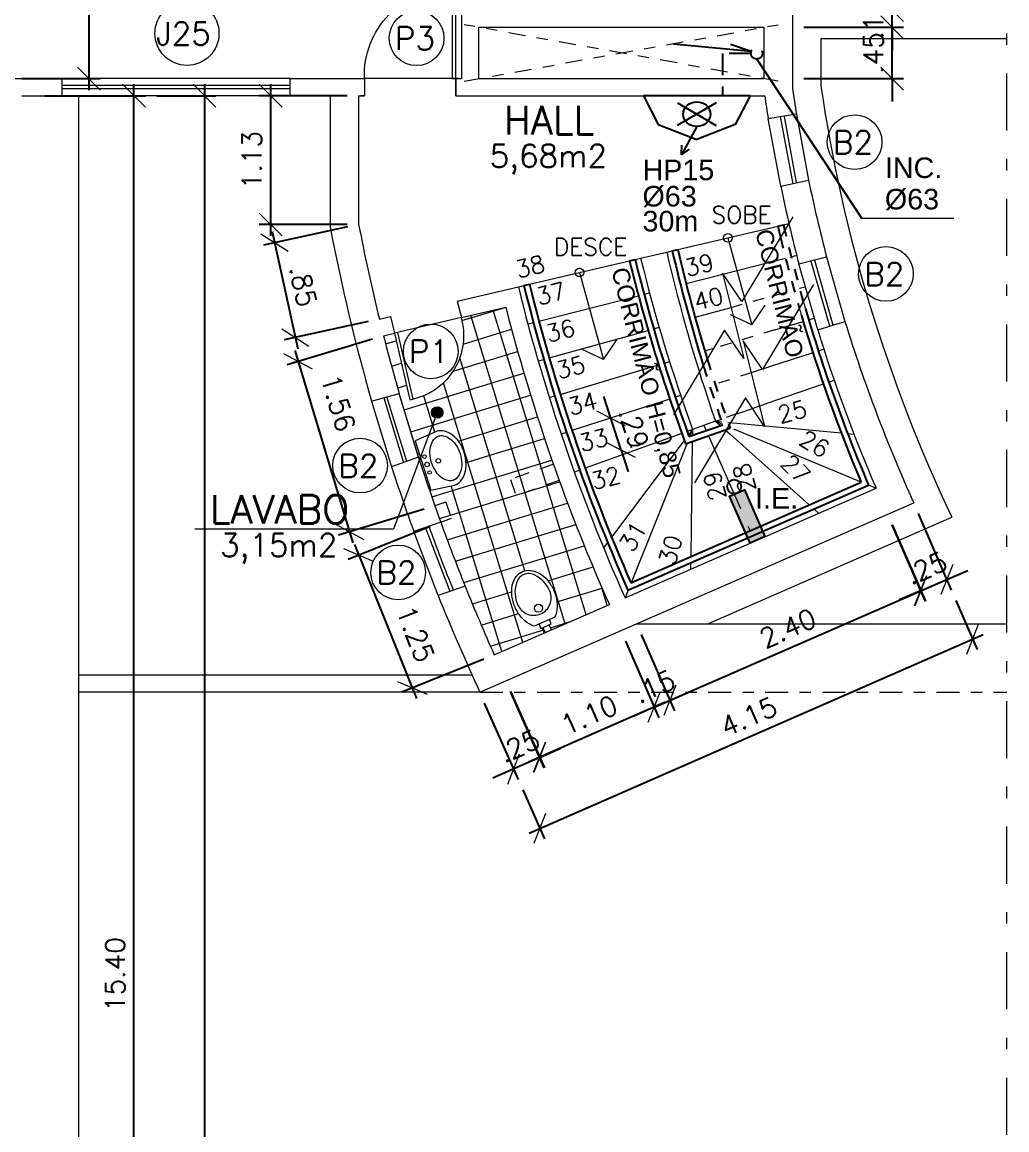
# Model space of a CAD drawing. Header units: millimetres. Extents: x 521 to 1055, y 261 to 520.
# Drawn here: x 547.07 to 555.69, y 387.24 to 396.94 of the extents above; entities that cross this region are included whole.
import ezdxf
from ezdxf.enums import TextEntityAlignment as Align

# ---------------------------------------------------------------- set-up
doc = ezdxf.new("R2010")
doc.units = ezdxf.units.MM
for name, pattern in [('CONTINU', [0]), ('DASHDOT', [1, 0.5, -0.25, 0, -0.25]), ('DASHDOTX2', [2, 1, -0.5, 0, -0.5]), ('DIVIDE2', [15.875, 6.35, -3.175, 0, -3.175, 0, -3.175]), ('HIDDEN', [9.525, 6.35, -3.175])]:
    doc.linetypes.add(name, pattern=pattern)
doc.layers.add('0.1', color=8, linetype='Continuous', lineweight=13)
doc.layers.add('ppci', color=8, linetype='Continuous')
doc.styles.add('80X50', font='romans.shx')
doc.styles.add('ROMANS', font='romans')
doc.styles.get("Standard").update_dxf_attribs({"font": 'romans.shx'})
doc.styles.add('STYLE1', font='sanss___.ttf')
doc.dimstyles.new('Fares Eng - 50', dxfattribs={"dimscale": 2, "dimtxt": 0.085, "dimasz": 0.1, "dimexe": 0.05, "dimexo": 0.05, "dimgap": 0.04, "dimtad": 1, "dimzin": 4, "dimdsep": 46, "dimtxsty": 'ROMANS', "dimblk1": 'OBLIQUE', "dimblk2": 'OBLIQUE', "dimsah": 1, "dimcen": 0.05, "dimdle": 0.05, "dimclrd": 8, "dimclre": 8, "dimclrt": 8, "dimaunit": 1, "dimadec": 0, "dimazin": 0, "dimtfac": 1, "dimtix": 1, "dimtmove": 2, "dimatfit": 0, "dimldrblk": 'OPEN90', "dimfxl": 1, "dimtolj": 1, "dimtzin": 0, "dimarcsym": 0})

# ---------------------------------------------------------------- blocks, each defined once
blk = doc.blocks.new('_OBLIQUE')
at = {"color": 0, "linetype": 'ByBlock'}
blk.add_line((-0.5, -0.5), (0.5, 0.5), dxfattribs=at)
blk = doc.blocks.new('*D1076')
at = {"layer": '0.1', "color": 8, "linetype": 'CONTINU', "lineweight": -2, "transparency": 16777216}
for p, q in [((552.2227, 393.4723), (552.1612, 393.6626)), ((552.3133, 393.1918), (552.2227, 393.4723)), ((552.3039, 393.4985), (552.3179, 393.503)), ((552.3133, 393.1918), (552.3747, 393.0015)), ((552.3944, 393.218), (552.4084, 393.2225))]:
    blk.add_line(p, q, dxfattribs=at)
at = {"layer": 'DEFPOINTS', "color": 0, "linetype": 'CONTINU', "lineweight": -2, "transparency": 16777216}
for p in [(552.2087, 393.4677), (552.2227, 393.4723), (552.2993, 393.1873)]:
    blk.add_point(p, dxfattribs=at)
at = {"layer": '0.1', "color": 8, "linetype": 'CONTINU', "lineweight": -2, "transparency": 16777216, "xscale": 0.2, "yscale": 0.2, "zscale": 0.2}
for p, rotation in [((552.2227, 393.4723), 287.8981106747853), ((552.3133, 393.1918), 107.8981106747853)]:
    blk.add_blockref('_OBLIQUE', p, dxfattribs=dict(at, rotation=rotation))
at = {"layer": '0.1', "color": 8, "linetype": 'CONTINU', "transparency": 16777216, "insert": (552.425, 393.3827), "char_height": 0.17, "attachment_point": 5, "rotation": 287.89811, "style": 'ROMANS'}
blk.add_mtext('\\A1;.29', dxfattribs=at)
blk = doc.blocks.new('_Open90')
at = {"color": 0, "linetype": 'ByBlock', "lineweight": -2}
for p, q in [((-0.5, 0.5), (0, 0)), ((0, 0), (-1, 0)), ((0, 0), (-0.5, -0.5))]:
    blk.add_line(p, q, dxfattribs=at)
blk = doc.blocks.new('P60')
at = {"color": 252}
blk.add_lwpolyline([(-0.6, 0.0596), (0, 0.0596), (0, 0.03), (-0.6, 0.03)], close=True, dxfattribs=at)
at = {"color": 8}
blk.add_arc((-0.0289, 0.0596), 0.5711, 87.10254, 180, dxfattribs=at)
blk = doc.blocks.new('ÁREA')
for p in [(0.00005, 0.003762), (0, 0)]:
    blk.add_attdef('COMPARTIMENTO', text='', height=0.0025).set_placement(p, align=Align.CENTER)
at = {"color": 1}
for p in [(-0.00005, -0.003762), (-0.000099, -0.007523)]:
    blk.add_attdef('ÁREA', text='', height=0.002, dxfattribs=at).set_placement(p, align=Align.CENTER)
blk = doc.blocks.new('*D1151')
at = {"layer": '0.1', "color": 8, "linetype": 'CONTINU', "lineweight": -2, "transparency": 16777216}
for p, q in [((548.6642, 396.3965), (548.6642, 374.1465)), ((548.2455, 396.2965), (548.7642, 396.2965)), ((548.2455, 374.2465), (548.7642, 374.2465))]:
    blk.add_line(p, q, dxfattribs=at)
at = {"layer": 'DEFPOINTS', "color": 0, "linetype": 'CONTINU', "lineweight": -2, "transparency": 16777216}
for p in [(548.1455, 396.2965), (548.1455, 374.2465), (548.6642, 374.2465)]:
    blk.add_point(p, dxfattribs=at)
at = {"layer": '0.1', "color": 8, "linetype": 'CONTINU', "lineweight": -2, "transparency": 16777216, "xscale": 0.2, "yscale": 0.2, "zscale": 0.2}
for p, rotation in [((548.6642, 396.2965), 90), ((548.6642, 374.2465), 270)]:
    blk.add_blockref('_OBLIQUE', p, dxfattribs=dict(at, rotation=rotation))
at = {"layer": '0.1', "color": 8, "linetype": 'CONTINU', "transparency": 16777216, "insert": (548.4992, 385.2715), "char_height": 0.17, "attachment_point": 5, "rotation": 90, "style": 'ROMANS'}
blk.add_mtext('\\A1;22.05', dxfattribs=at)
blk = doc.blocks.new('*D1152')
at = {"layer": '0.1', "color": 8, "linetype": 'CONTINU', "lineweight": -2, "transparency": 16777216}
for p, q in [((552.3502, 391.517), (552.6429, 390.8472)), ((551.3422, 391.0765), (551.635, 390.4066)), ((552.6945, 390.9788), (551.5033, 390.4582))]:
    blk.add_line(p, q, dxfattribs=at)
at = {"layer": 'DEFPOINTS', "color": 0, "linetype": 'CONTINU', "lineweight": -2, "transparency": 16777216}
for p in [(552.3101, 391.6086), (551.3022, 391.1681), (551.5949, 390.4983)]:
    blk.add_point(p, dxfattribs=at)
at = {"layer": '0.1', "color": 8, "linetype": 'CONTINU', "lineweight": -2, "transparency": 16777216, "xscale": 0.2, "yscale": 0.2, "zscale": 0.2}
for p, rotation in [((552.6029, 390.9388), 23.6073275904079), ((551.5949, 390.4983), 203.6073275904079)]:
    blk.add_blockref('_OBLIQUE', p, dxfattribs=dict(at, rotation=rotation))
at = {"layer": '0.1', "color": 8, "linetype": 'CONTINU', "transparency": 16777216, "insert": (552.0328, 390.8697), "char_height": 0.17, "attachment_point": 5, "rotation": 23.60733, "style": 'ROMANS'}
blk.add_mtext('\\A1;1.10', dxfattribs=at)
blk = doc.blocks.new('*D1153')
at = {"layer": '0.1', "color": 8, "linetype": 'CONTINU', "lineweight": -2, "transparency": 16777216}
for p, q in [((552.4876, 391.5771), (552.7804, 390.9072)), ((552.3502, 391.517), (552.6429, 390.8472)), ((552.7403, 390.9989), (552.9236, 391.079)), ((552.6029, 390.9388), (552.7403, 390.9989)), ((552.6029, 390.9388), (552.4196, 390.8587))]:
    blk.add_line(p, q, dxfattribs=at)
at = {"layer": 'DEFPOINTS', "color": 0, "linetype": 'CONTINU', "lineweight": -2, "transparency": 16777216}
for p in [(552.4476, 391.6687), (552.3101, 391.6086), (552.7403, 390.9989)]:
    blk.add_point(p, dxfattribs=at)
at = {"layer": '0.1', "color": 8, "linetype": 'CONTINU', "lineweight": -2, "transparency": 16777216, "xscale": 0.2, "yscale": 0.2, "zscale": 0.2}
for p, rotation in [((552.6029, 390.9388), 23.60732759035138), ((552.7403, 390.9989), 203.6073275903514)]:
    blk.add_blockref('_OBLIQUE', p, dxfattribs=dict(at, rotation=rotation))
at = {"layer": '0.1', "color": 8, "linetype": 'CONTINU', "transparency": 16777216, "insert": (552.6055, 391.12), "char_height": 0.17, "attachment_point": 5, "rotation": 23.60733, "style": 'ROMANS'}
blk.add_mtext('\\A1;.15', dxfattribs=at)
blk = doc.blocks.new('*D1154')
at = {"layer": '0.1', "color": 8, "linetype": 'CONTINU', "lineweight": -2, "transparency": 16777216}
for p, q in [((551.3429, 391.0768), (551.6412, 390.408)), ((551.1146, 390.9749), (551.4128, 390.3062)), ((551.6004, 390.4993), (551.7831, 390.5808)), ((551.6004, 390.4993), (551.3721, 390.3975)), ((551.3721, 390.3975), (551.1894, 390.316))]:
    blk.add_line(p, q, dxfattribs=at)
at = {"layer": 'DEFPOINTS', "color": 0, "linetype": 'CONTINU', "lineweight": -2, "transparency": 16777216}
for p in [(551.3022, 391.1681), (551.0738, 391.0663), (551.3721, 390.3975)]:
    blk.add_point(p, dxfattribs=at)
at = {"layer": '0.1', "color": 8, "linetype": 'CONTINU', "lineweight": -2, "transparency": 16777216, "xscale": 0.2, "yscale": 0.2, "zscale": 0.2}
for p, rotation in [((551.6004, 390.4993), 204.0350985561813), ((551.3721, 390.3975), 24.03509855618129)]:
    blk.add_blockref('_OBLIQUE', p, dxfattribs=dict(at, rotation=rotation))
at = {"layer": '0.1', "color": 8, "linetype": 'CONTINU', "transparency": 16777216, "insert": (551.4191, 390.5991), "char_height": 0.17, "attachment_point": 5, "rotation": 24.0351, "style": 'ROMANS'}
blk.add_mtext('\\A1;.25', dxfattribs=at)
blk = doc.blocks.new('*D1155')
at = {"layer": '0.1', "color": 8, "linetype": 'CONTINU', "lineweight": -2, "transparency": 16777216}
for p, q in [((554.6868, 392.5382), (554.9795, 391.8683)), ((552.6487, 390.9588), (555.0311, 392)), ((552.4876, 391.5771), (552.7804, 390.9072))]:
    blk.add_line(p, q, dxfattribs=at)
at = {"layer": 'DEFPOINTS', "color": 0, "linetype": 'CONTINU', "lineweight": -2, "transparency": 16777216}
for p in [(554.6467, 392.6298), (554.9395, 391.96), (552.4476, 391.6687)]:
    blk.add_point(p, dxfattribs=at)
at = {"layer": '0.1', "color": 8, "linetype": 'CONTINU', "lineweight": -2, "transparency": 16777216, "xscale": 0.2, "yscale": 0.2, "zscale": 0.2}
for p, rotation in [((554.9395, 391.96), 23.60732759040609), ((552.7403, 390.9989), 203.6073275904061)]:
    blk.add_blockref('_OBLIQUE', p, dxfattribs=dict(at, rotation=rotation))
at = {"layer": '0.1', "color": 8, "linetype": 'CONTINU', "transparency": 16777216, "insert": (553.7738, 391.6306), "char_height": 0.17, "attachment_point": 5, "rotation": 23.60733, "style": 'ROMANS'}
blk.add_mtext('\\A1;2.40', dxfattribs=at)
blk = doc.blocks.new('*D1156')
at = {"layer": '0.1', "color": 8, "linetype": 'CONTINU', "lineweight": -2, "transparency": 16777216}
for p, q in [((554.9159, 392.637), (555.2058, 391.9646)), ((554.6863, 392.538), (554.9762, 391.8656)), ((555.1662, 392.0565), (555.3498, 392.1356)), ((554.9366, 391.9575), (555.1662, 392.0565)), ((554.9366, 391.9575), (554.753, 391.8783))]:
    blk.add_line(p, q, dxfattribs=at)
at = {"layer": 'DEFPOINTS', "color": 0, "linetype": 'CONTINU', "lineweight": -2, "transparency": 16777216}
for p in [(554.8763, 392.7288), (554.6467, 392.6298), (555.1662, 392.0565)]:
    blk.add_point(p, dxfattribs=at)
at = {"layer": '0.1', "color": 8, "linetype": 'CONTINU', "lineweight": -2, "transparency": 16777216, "xscale": 0.2, "yscale": 0.2, "zscale": 0.2}
for p, rotation in [((555.1662, 392.0565), 203.3250614767687), ((554.9366, 391.9575), 23.32506147676869)]:
    blk.add_blockref('_OBLIQUE', p, dxfattribs=dict(at, rotation=rotation))
at = {"layer": '0.1', "color": 8, "linetype": 'CONTINU', "transparency": 16777216, "insert": (554.9861, 392.1585), "char_height": 0.17, "attachment_point": 5, "rotation": 23.32506, "style": 'ROMANS'}
blk.add_mtext('\\A1;.25', dxfattribs=at)
blk = doc.blocks.new('*D1157')
at = {"layer": '0.1', "color": 8, "linetype": 'CONTINU', "lineweight": -2, "transparency": 16777216}
for p, q in [((555.2458, 391.873), (555.4337, 391.4434)), ((551.5091, 389.8365), (555.4852, 391.5751)), ((551.4529, 390.2145), (551.6407, 389.7849))]:
    blk.add_line(p, q, dxfattribs=at)
at = {"layer": 'DEFPOINTS', "color": 0, "linetype": 'CONTINU', "lineweight": -2, "transparency": 16777216}
for p in [(555.2058, 391.9646), (555.3936, 391.535), (551.4128, 390.3062)]:
    blk.add_point(p, dxfattribs=at)
at = {"layer": '0.1', "color": 8, "linetype": 'CONTINU', "lineweight": -2, "transparency": 16777216, "xscale": 0.2, "yscale": 0.2, "zscale": 0.2}
for p, rotation in [((555.3936, 391.535), 23.61734848958396), ((551.6007, 389.8766), 203.617348489584)]:
    blk.add_blockref('_OBLIQUE', p, dxfattribs=dict(at, rotation=rotation))
at = {"layer": '0.1', "color": 8, "linetype": 'CONTINU', "transparency": 16777216, "insert": (553.431, 390.857), "char_height": 0.17, "attachment_point": 5, "rotation": 23.61735, "style": 'ROMANS'}
blk.add_mtext('\\A1;4.15', dxfattribs=at)
blk = doc.blocks.new('*D1222')
at = {"layer": '0.1', "color": 8, "linetype": 'CONTINU', "lineweight": -2, "transparency": 16777216}
for p, q in [((549.2431, 396.3965), (549.2431, 395.0691)), ((549.914, 396.2965), (549.1431, 396.2965)), ((549.914, 395.1691), (549.1431, 395.1691))]:
    blk.add_line(p, q, dxfattribs=at)
at = {"layer": 'DEFPOINTS', "color": 0, "linetype": 'CONTINU', "lineweight": -2, "transparency": 16777216}
for p in [(550.014, 396.2965), (549.2431, 395.1691), (550.014, 395.1691)]:
    blk.add_point(p, dxfattribs=at)
at = {"layer": '0.1', "color": 8, "linetype": 'CONTINU', "lineweight": -2, "transparency": 16777216, "xscale": 0.2, "yscale": 0.2, "zscale": 0.2}
for p, rotation in [((549.2431, 396.2965), 90), ((549.2431, 395.1691), 270)]:
    blk.add_blockref('_OBLIQUE', p, dxfattribs=dict(at, rotation=rotation))
at = {"layer": '0.1', "color": 8, "linetype": 'CONTINU', "transparency": 16777216, "insert": (549.0781, 395.7328), "char_height": 0.17, "attachment_point": 5, "rotation": 90, "style": 'ROMANS'}
blk.add_mtext('\\A1;1.13', dxfattribs=at)
blk = doc.blocks.new('*D1223')
at = {"layer": '0.1', "color": 8, "linetype": 'CONTINU', "lineweight": -2, "transparency": 16777216}
for p, q in [((549.9163, 395.1478), (549.1796, 394.9866)), ((549.2559, 395.1057), (549.4802, 394.0802)), ((550.0979, 394.3177), (549.3611, 394.1565))]:
    blk.add_line(p, q, dxfattribs=at)
at = {"layer": 'DEFPOINTS', "color": 0, "linetype": 'CONTINU', "lineweight": -2, "transparency": 16777216}
for p in [(550.014, 395.1691), (550.1956, 394.339), (549.4588, 394.1779)]:
    blk.add_point(p, dxfattribs=at)
at = {"layer": '0.1', "color": 8, "linetype": 'CONTINU', "lineweight": -2, "transparency": 16777216, "xscale": 0.2, "yscale": 0.2, "zscale": 0.2}
for p, rotation in [((549.2773, 395.008), 102.3347759635449), ((549.4588, 394.1779), 282.3347759635448)]:
    blk.add_blockref('_OBLIQUE', p, dxfattribs=dict(at, rotation=rotation))
at = {"layer": '0.1', "color": 8, "linetype": 'CONTINU', "transparency": 16777216, "insert": (549.5292, 394.6282), "char_height": 0.17, "attachment_point": 5, "rotation": 282.33478, "style": 'ROMANS'}
blk.add_mtext('\\A1;.85', dxfattribs=at)
blk = doc.blocks.new('*D1224')
at = {"layer": '0.1', "color": 8, "linetype": 'CONTINU', "lineweight": -2, "transparency": 16777216}
for p, q in [((550.1361, 394.1645), (549.388, 393.9385)), ((549.4548, 394.0631), (549.9632, 392.3804)), ((550.5867, 392.6732), (549.8386, 392.4472))]:
    blk.add_line(p, q, dxfattribs=at)
at = {"layer": 'DEFPOINTS', "color": 0, "linetype": 'CONTINU', "lineweight": -2, "transparency": 16777216}
for p in [(550.2318, 394.1935), (550.6824, 392.7021), (549.9343, 392.4761)]:
    blk.add_point(p, dxfattribs=at)
at = {"layer": '0.1', "color": 8, "linetype": 'CONTINU', "lineweight": -2, "transparency": 16777216, "xscale": 0.2, "yscale": 0.2, "zscale": 0.2}
for p, rotation in [((549.4837, 393.9674), 106.8125133954057), ((549.9343, 392.4761), 286.8125133954057)]:
    blk.add_blockref('_OBLIQUE', p, dxfattribs=dict(at, rotation=rotation))
at = {"layer": '0.1', "color": 8, "linetype": 'CONTINU', "transparency": 16777216, "insert": (549.8358, 393.6065), "char_height": 0.17, "attachment_point": 5, "rotation": 286.81251, "style": 'ROMANS'}
blk.add_mtext('\\A1;1.56', dxfattribs=at)
blk = doc.blocks.new('*D1225')
at = {"layer": '0.1', "color": 8, "linetype": 'CONTINU', "lineweight": -2, "transparency": 16777216}
for p, q in [((550.6401, 392.5235), (549.9218, 392.2338)), ((549.9771, 392.364), (550.5211, 391.0148)), ((551.1093, 391.3598), (550.391, 391.0701))]:
    blk.add_line(p, q, dxfattribs=at)
at = {"layer": 'DEFPOINTS', "color": 0, "linetype": 'CONTINU', "lineweight": -2, "transparency": 16777216}
for p in [(550.7328, 392.5609), (551.2021, 391.3972), (550.4837, 391.1075)]:
    blk.add_point(p, dxfattribs=at)
at = {"layer": '0.1', "color": 8, "linetype": 'CONTINU', "lineweight": -2, "transparency": 16777216, "xscale": 0.2, "yscale": 0.2, "zscale": 0.2}
for p, rotation in [((550.0145, 392.2712), 111.9601388163917), ((550.4837, 391.1075), 291.9601388163917)]:
    blk.add_blockref('_OBLIQUE', p, dxfattribs=dict(at, rotation=rotation))
at = {"layer": '0.1', "color": 8, "linetype": 'CONTINU', "transparency": 16777216, "insert": (550.5121, 391.5816), "char_height": 0.17, "attachment_point": 5, "rotation": 291.96014, "style": 'ROMANS'}
blk.add_mtext('\\A1;1.25', dxfattribs=at)
blk = doc.blocks.new('*D1226')
at = {"layer": '0.1', "color": 8, "linetype": 'CONTINU', "lineweight": -2, "transparency": 16777216}
for p, q in [((554.6876, 396.8965), (554.6876, 397.0965)), ((553.914, 396.8965), (554.7876, 396.8965)), ((554.6876, 396.4465), (554.6876, 396.8965)), ((553.914, 396.4465), (554.7876, 396.4465)), ((554.6876, 396.4465), (554.6876, 396.2465))]:
    blk.add_line(p, q, dxfattribs=at)
at = {"layer": 'DEFPOINTS', "color": 0, "linetype": 'CONTINU', "lineweight": -2, "transparency": 16777216}
for p in [(553.814, 396.8965), (554.6876, 396.8965), (553.814, 396.4465)]:
    blk.add_point(p, dxfattribs=at)
at = {"layer": '0.1', "color": 8, "linetype": 'CONTINU', "lineweight": -2, "transparency": 16777216, "xscale": 0.2, "yscale": 0.2, "zscale": 0.2}
for p, rotation in [((554.6876, 396.8965), 270), ((554.6876, 396.4465), 90)]:
    blk.add_blockref('_OBLIQUE', p, dxfattribs=dict(at, rotation=rotation))
at = {"layer": '0.1', "color": 8, "linetype": 'CONTINU', "transparency": 16777216, "insert": (554.5226, 396.6715), "char_height": 0.17, "attachment_point": 5, "rotation": 90, "style": 'ROMANS'}
blk.add_mtext('\\A1;.45', dxfattribs=at)
blk = doc.blocks.new('*D1158')
at = {"layer": '0.1', "color": 8, "linetype": 'CONTINU', "lineweight": -2, "transparency": 16777216}
for p, q in [((554.6876, 397.0465), (554.6876, 397.2465)), ((553.914, 397.0465), (554.7876, 397.0465)), ((554.6876, 396.8965), (554.6876, 397.0465)), ((553.914, 396.8965), (554.7876, 396.8965)), ((554.6876, 396.8965), (554.6876, 396.6965))]:
    blk.add_line(p, q, dxfattribs=at)
at = {"layer": 'DEFPOINTS', "color": 0, "linetype": 'CONTINU', "lineweight": -2, "transparency": 16777216}
for p in [(553.814, 397.0465), (554.6876, 397.0465), (553.814, 396.8965)]:
    blk.add_point(p, dxfattribs=at)
at = {"layer": '0.1', "color": 8, "linetype": 'CONTINU', "lineweight": -2, "transparency": 16777216, "xscale": 0.2, "yscale": 0.2, "zscale": 0.2}
for p, rotation in [((554.6876, 397.0465), 270), ((554.6876, 396.8965), 90)]:
    blk.add_blockref('_OBLIQUE', p, dxfattribs=dict(at, rotation=rotation))
at = {"layer": '0.1', "color": 8, "linetype": 'CONTINU', "transparency": 16777216, "insert": (554.5226, 396.9715), "char_height": 0.17, "attachment_point": 5, "rotation": 90, "style": 'ROMANS'}
blk.add_mtext('\\A1;.15', dxfattribs=at)
blk = doc.blocks.new('*D1227')
at = {"layer": '0.1', "color": 8, "linetype": 'CONTINU', "lineweight": -2, "transparency": 16777216}
for p, q in [((547.6507, 399.8965), (547.6507, 396.3465)), ((547.064, 399.7965), (547.7507, 399.7965)), ((547.064, 396.4465), (547.7507, 396.4465))]:
    blk.add_line(p, q, dxfattribs=at)
at = {"layer": 'DEFPOINTS', "color": 0, "linetype": 'CONTINU', "lineweight": -2, "transparency": 16777216}
for p in [(546.964, 399.7965), (546.964, 396.4465), (547.6507, 396.4465)]:
    blk.add_point(p, dxfattribs=at)
at = {"layer": '0.1', "color": 8, "linetype": 'CONTINU', "lineweight": -2, "transparency": 16777216, "xscale": 0.2, "yscale": 0.2, "zscale": 0.2}
for p, rotation in [((547.6507, 399.7965), 90), ((547.6507, 396.4465), 270)]:
    blk.add_blockref('_OBLIQUE', p, dxfattribs=dict(at, rotation=rotation))
at = {"layer": '0.1', "color": 8, "linetype": 'CONTINU', "transparency": 16777216, "insert": (547.4857, 398.1215), "char_height": 0.17, "attachment_point": 5, "rotation": 90, "style": 'ROMANS'}
blk.add_mtext('\\A1;3.35', dxfattribs=at)
blk = doc.blocks.new('*D1249')
at = {"layer": '0.1', "color": 8, "linetype": 'CONTINU', "lineweight": -2, "transparency": 16777216}
for p, q in [((548.0455, 380.7965), (548.0455, 396.3965)), ((547.264, 396.2965), (548.1455, 396.2965)), ((547.264, 380.8965), (548.1455, 380.8965))]:
    blk.add_line(p, q, dxfattribs=at)
at = {"layer": 'DEFPOINTS', "color": 0, "linetype": 'CONTINU', "lineweight": -2, "transparency": 16777216}
for p in [(547.164, 396.2965), (548.0455, 396.2965), (547.164, 380.8965)]:
    blk.add_point(p, dxfattribs=at)
at = {"layer": '0.1', "color": 8, "linetype": 'CONTINU', "lineweight": -2, "transparency": 16777216, "xscale": 0.2, "yscale": 0.2, "zscale": 0.2}
for p, rotation in [((548.0455, 396.2965), 90), ((548.0455, 380.8965), 270)]:
    blk.add_blockref('_OBLIQUE', p, dxfattribs=dict(at, rotation=rotation))
at = {"layer": '0.1', "color": 8, "linetype": 'CONTINU', "transparency": 16777216, "insert": (547.8805, 388.5965), "char_height": 0.17, "attachment_point": 5, "rotation": 90, "style": 'ROMANS'}
blk.add_mtext('\\A1;15.40', dxfattribs=at)
blk = doc.blocks.new('Vaso')
for points in [[(0.03, -0.05), (0.03, 0), (-0.03, 0), (-0.03, -0.05)], [(0.05, -0.09), (0.05, -0.05), (-0.05, -0.05), (-0.05, -0.09)]]:
    blk.add_lwpolyline(points)
for points in [[(0.1829, -0.31, -0.071776), (0.168, -0.4129, -0.083144), (0.1287, -0.4938, -0.106699), (0.0652, -0.5518, -0.132564), (-0.0021, -0.57, -0.132564), (-0.0694, -0.5518, -0.106699), (-0.1329, -0.4938, -0.083144), (-0.1722, -0.4129, -0.071776), (-0.1871, -0.31, -0.071776), (-0.1722, -0.2071, -0.083144), (-0.1329, -0.1262, -0.060171), (-0.1, -0.09), (0.0958, -0.09, -0.060171), (0.1287, -0.1262, -0.083144), (0.168, -0.2071, -0.071776)], [(-0.0876, -0.4972, 0.2474), (0, -0.5413, 0.2474), (0.0876, -0.4972, 0.197858), (0.1521, -0.3175, 0.418329), (0, -0.1675, 0.418329), (-0.1521, -0.3175, 0.197858)]]:
    blk.add_lwpolyline(points, format="xyb", close=True)
blk.add_circle((-0.0021, -0.22), 0.0352)
blk = doc.blocks.new('Cuba-emp')
blk.add_lwpolyline([(0.21, 0.2482), (0, 0.2274), (0, -0.2274), (0.21, -0.2482, 0.137816), (0.2706, -0.2312, 0.107041), (0.3288, -0.1757, 0.080751), (0.3645, -0.099, 0.068643), (0.378, -0.0007, 0.068643), (0.3645, 0.0976, 0.080751), (0.3288, 0.1743, 0.107041), (0.2706, 0.2298, 0.115752), (0.21, 0.2482)], format="xyb")
blk.add_lwpolyline([(0.21, 0.2045, -0.131827), (0.2501, 0.1937, -0.106633), (0.2967, 0.1515, -0.083482), (0.3283, 0.0871, -0.072232), (0.3409, 0, -0.072232), (0.3283, -0.0871, -0.083482), (0.2967, -0.1515, -0.106633), (0.2501, -0.1937, -0.131827), (0.21, -0.2045, -0.131827), (0.1699, -0.1937, -0.106633), (0.1233, -0.1515, -0.083482), (0.0918, -0.0871, -0.072232), (0.0791, 0, -0.072232), (0.0918, 0.0871, -0.083482), (0.1233, 0.1515, -0.106633), (0.1699, 0.1937, -0.131827)], format="xyb", close=True)
for centre, radius in [((0.0365, -0.0023), 0.0193), ((0.0365, -0.0023), 0.0193), ((0.0358, 0.0711), 0.0155), ((0.1403, -0.0014), 0.0198), ((0.0358, -0.0757), 0.0155)]:
    blk.add_circle(centre, radius)
blk = doc.blocks.new('P80')
for points in [[(0, 0.86), (0, 0.83), (0.15, 0.83), (0.15, 0.86)], [(0, 0), (0, 0.03), (0.15, 0.03), (0.15, 0)]]:
    blk.add_lwpolyline(points)
blk.add_lwpolyline([(-0.8, 0.06), (0, 0.06), (0, 0.03), (-0.8, 0.03)], close=True)
at = {"color": 8}
blk.add_arc((-0.0251, 0.0555), 0.7749, 88.14082, 179.6698, dxfattribs=at)

msp = doc.modelspace()

# ---------------------------------------------------------------- hatches: boundary and pattern name
at = {"layer": '0.1', "linetype": 'CONTINU'}
h = msp.add_hatch(dxfattribs=at)
h.set_pattern_fill('_USER', color=8, scale=0.2, angle=17, style=0, double=1, pattern_type=0)
h.set_pattern_definition([(17, (550.23182, 391.39717), (-0.058474, 0.191261), []), (107, (550.23182, 391.39717), (-0.191261, -0.058474), [])])
h.paths.add_polyline_path([(551.30329, 394.44332), (550.91134, 394.35192, -0.429104), (550.49211, 393.63805), (550.46328, 393.63133), (550.32702, 394.21565), (550.2978, 394.20884), (550.23182, 394.19345, 0.0075426), (550.36799, 393.68877), (550.53855, 393.12855, 0.0003492), (550.54601, 393.10553), (550.55465, 393.12864), (550.50823, 393.27279), (550.62807, 393.32491), (550.68397, 393.47432, -0.3128508), (550.65159, 393.521, -1), (550.75127, 393.521, -0.5234024), (550.68397, 393.47432), (550.62807, 393.32491), (550.70176, 393.35695, -0.1157522), (550.76507, 393.35798, -0.1070412), (550.83751, 393.32303, -0.0807505), (550.89494, 393.26099, -0.0686428), (550.93799, 393.17153, -0.0686428), (550.95523, 393.07376, -0.0807505), (550.94479, 392.98986, -0.1070412), (550.90636, 392.91921, -0.1378156), (550.85391, 392.88444), (550.64764, 392.83987), (550.55465, 393.12864), (550.54601, 393.10553, 0.0061443), (550.68243, 392.70213), (550.77676, 392.73533), (550.82717, 392.59406), (550.73284, 392.56086, 0.0086605), (550.94674, 392.00006, 0.0094474), (551.20206, 391.39717), (551.64824, 391.59217), (551.62822, 391.63799), (551.60989, 391.62998), (551.59388, 391.66663), (551.55192, 391.6483, -0.060172), (551.50727, 391.66824, -0.0831447), (551.43884, 391.72662, -0.0717749), (551.384, 391.815, -0.0717749), (551.35638, 391.91528, -0.0831455), (551.36003, 392.00516, -0.1066992), (551.39503, 392.08376, -0.1325636), (551.4494, 392.12733, -0.1325636), (551.5183, 392.13763, -0.1066992), (551.59976, 392.10994, -0.0831455), (551.6682, 392.05156, -0.0717749), (551.72304, 391.96317, -0.0717749), (551.75065, 391.86289, -0.0831447), (551.74701, 391.77301, -0.060172), (551.73132, 391.7267), (551.68551, 391.70668), (551.70153, 391.67003), (551.6832, 391.66202), (551.70322, 391.6162), (552.21003, 391.8377, -0.0180892), (551.7705, 392.92605), (551.39315, 392.79325), (551.34274, 392.93452), (551.72004, 393.06732, -0.022161)])
h.paths.add_polyline_path([(551.7705, 392.92605, -0.002311), (551.72004, 393.06732), (551.34274, 392.93452), (551.39315, 392.79325)], flags=17)
h.paths.add_polyline_path([(550.77676, 392.73533), (550.68243, 392.70213, 0.0021643), (550.73284, 392.56086), (550.82717, 392.59406)], flags=17)
msp.add_hatch(color=8, dxfattribs=at).paths.add_polyline_path([(550.75127, 393.521, 1), (550.65159, 393.521, 1)])
at = {"layer": 'ppci'}
msp.add_hatch(color=10, dxfattribs=at).paths.add_polyline_path([(553.39343, 392.84439), (553.26285, 392.78732), (553.44247, 392.37633), (553.57305, 392.43339)])

# ---------------------------------------------------------------- linework, layer by layer
at = {"layer": '0.1', "color": 8, "linetype": 'DASHDOTX2', "ltscale": 0.5}
msp.add_line((555.6924, 365.19275), (555.6924, 428.20423), dxfattribs=at)
at = {"layer": '0.1', "color": 7}
for p, q in [((550.91404, 397.62149), (550.91404, 396.44649)), ((553.81404, 397.04649), (553.81404, 396.36249)), ((551.06404, 396.89649), (553.56404, 396.89649)), ((551.06404, 396.89649), (551.06404, 396.44649)), ((553.56404, 396.89649), (553.56404, 396.44649)), ((546.96404, 396.44649), (547.41404, 396.44649)), ((547.41404, 396.44649), (547.41404, 396.29649)), ((549.41404, 396.29649), (549.41404, 396.44649)), ((549.41404, 396.44649), (550.06404, 396.44649)), ((550.06404, 396.44649), (550.06404, 396.29649)), ((550.86404, 396.29649), (550.86404, 396.44649)), ((550.86404, 396.44649), (550.91404, 396.44649)), ((551.06404, 396.44649), (553.56404, 396.44649)), ((547.06404, 396.29649), (547.41404, 396.29649)), ((549.41404, 396.29649), (549.76404, 396.29649)), ((549.76404, 396.29649), (549.76404, 395.14529)), ((550.01404, 396.29649), (550.06404, 396.29649)), ((550.01404, 396.29649), (550.01404, 395.16912)), ((550.86404, 396.29649), (553.57102, 396.29649)), ((553.84891, 396.13521), (553.60214, 396.09518)), ((553.71115, 395.50503), (553.95594, 395.5558)), ((552.48431, 394.87275), (552.71243, 394.92595)), ((553.87082, 394.82324), (554.1127, 394.88644)), ((551.41297, 394.62292), (551.46167, 394.63427)), ((550.87734, 394.49801), (551.41297, 394.62292)), ((550.87734, 394.49801), (550.91361, 394.35244)), ((550.91361, 394.35244), (551.30329, 394.44332)), ((550.19556, 394.33902), (550.29296, 394.36173)), ((550.29296, 394.36173), (550.32922, 394.21617)), ((554.0352, 394.24605), (554.27408, 394.31976)), ((550.23182, 394.19345), (550.32922, 394.21617)), ((550.12764, 393.62001), (550.36799, 393.68877)), ((553.14019, 393.44468), (552.93848, 393.37191)), ((550.53855, 393.12855), (550.30265, 393.04553)), ((552.34748, 391.89777), (554.54659, 392.85887)), ((551.07641, 391.06942), (554.87677, 392.73034)), ((550.73284, 392.56086), (550.49701, 392.47786)), ((550.94674, 392.00006), (550.7107, 391.91699)), ((551.20206, 391.39717), (552.21003, 391.8377))]:
    msp.add_line(p, q, dxfattribs=at)
at = {"layer": '0.1', "color": 8, "linetype": 'DASHDOT', "ltscale": 0.3}
for p, q in [((550.93904, 396.42399), (553.68904, 396.91899)), ((553.68904, 396.42399), (550.93904, 396.91899))]:
    msp.add_line(p, q, dxfattribs=at)
at = {"layer": '0.1', "color": 8}
for p, q in [((555.6924, 396.79649), (554.06404, 396.79649)), ((554.06404, 396.79649), (554.06404, 396.38057)), ((553.24806, 395.05085), (553.45973, 394.28823)), ((551.94864, 394.74783), (552.16031, 393.98521)), ((553.45973, 394.28823), (553.57536, 394.46017)), ((553.45973, 394.28823), (553.27201, 394.37598)), ((552.16031, 393.98521), (552.27595, 394.15715)), ((552.16031, 393.98521), (551.97259, 394.07296)), ((550.43469, 393.092), (550.26222, 393.65851)), ((550.53855, 393.12855), (550.36799, 393.68877)), ((553.07354, 391.66942), (555.21131, 392.60372)), ((552.44927, 391.66942), (555.6924, 391.66942)), ((551.00781, 391.21942), (547.56404, 391.21942)), ((551.07641, 391.06942), (547.56404, 391.06942))]:
    msp.add_line(p, q, dxfattribs=at)
at = {"layer": '0.1', "color": 8, "linetype": 'CONTINU', "lineweight": -2}
msp.add_line((553.50089, 396.61767), (554.4233, 395.21947), dxfattribs=at)
at = {"layer": '0.1', "color": 8, "linetype": 'CONTINU'}
for p, q in [((549.41404, 396.44649), (547.41404, 396.44649)), ((549.41404, 396.38649), (547.41404, 396.38649)), ((550.86404, 396.44649), (550.06404, 396.44649)), ((549.41404, 396.35649), (547.41404, 396.35649)), ((549.41404, 396.29649), (547.41404, 396.29649)), ((547.56404, 375.39649), (547.56404, 396.29649)), ((553.71115, 395.50503), (553.60214, 396.09518)), ((553.81932, 395.52501), (553.71031, 396.11517)), ((553.74074, 396.11523), (553.84777, 395.53582)), ((553.84891, 396.13521), (553.95594, 395.5558)), ((555.22848, 395.21947), (554.4233, 395.21947)), ((552.80981, 394.94866), (553.6863, 395.15305)), ((553.73499, 395.1644), (553.78368, 395.17576)), ((552.71243, 394.92595), (552.76112, 394.9373)), ((551.51036, 394.64563), (552.38691, 394.85004)), ((552.43561, 394.86139), (552.48431, 394.87275)), ((552.88244, 394.65122), (553.75448, 394.87382)), ((553.80293, 394.88619), (553.85137, 394.89855)), ((554.0352, 394.24605), (553.87082, 394.82324)), ((554.14099, 394.27618), (553.97662, 394.85337)), ((554.00691, 394.85631), (554.16829, 394.28964)), ((554.1127, 394.88644), (554.27408, 394.31976)), ((551.59336, 394.32217), (552.46546, 394.54478)), ((552.51391, 394.55715), (552.56236, 394.56952)), ((553.87673, 394.60909), (553.92491, 394.62246)), ((552.96134, 394.35501), (553.27642, 394.44247)), ((550.91361, 394.35244), (550.32922, 394.21617)), ((553.95633, 394.33346), (554.00422, 394.34783)), ((551.49646, 394.29743), (551.54491, 394.3098)), ((551.68317, 394.00025), (552.55045, 394.24097)), ((552.59863, 394.25434), (552.64681, 394.26771)), ((553.65958, 394.2444), (553.90844, 394.31909)), ((553.04642, 394.06038), (553.12346, 394.0835)), ((554.08919, 394.07504), (554.04161, 394.05967)), ((551.58681, 393.9735), (551.63499, 393.98687)), ((552.68969, 393.95332), (552.73758, 393.96769)), ((553.99403, 394.04431), (553.6207, 393.92374)), ((551.77971, 393.68022), (552.64179, 393.93895)), ((553.6207, 393.92374), (553.45329, 393.86967)), ((553.66078, 393.62484), (554.0852, 393.77172)), ((554.13245, 393.78807), (554.1797, 393.80443)), ((551.68393, 393.65147), (551.73182, 393.66585)), ((552.83454, 393.66984), (552.78695, 393.65448)), ((550.12764, 393.62001), (550.30265, 393.04553)), ((550.23341, 393.65027), (550.40651, 393.08208)), ((552.73937, 393.63911), (551.88286, 393.3625)), ((553.38896, 393.53077), (553.66078, 393.62484)), ((550.70143, 393.521), (550.31958, 392.50026)), ((553.31585, 393.50547), (553.23469, 393.47739)), ((553.31585, 393.50547), (553.38896, 393.53077)), ((552.93848, 393.37191), (552.89145, 393.35495)), ((552.93848, 393.37191), (552.90258, 393.3242)), ((552.93848, 393.37191), (552.91523, 393.31392)), ((552.93848, 393.37191), (552.93779, 393.32173)), ((553.03934, 393.4083), (553.05886, 393.36363)), ((553.14019, 393.44468), (553.18744, 393.46103)), ((553.14019, 393.44468), (553.2021, 393.4189)), ((553.14019, 393.44468), (553.19487, 393.43963)), ((553.14019, 393.44468), (553.18294, 393.40657)), ((553.2257, 393.36845), (553.26852, 393.33027)), ((553.24958, 393.43457), (553.32688, 393.42743)), ((553.29781, 393.37903), (554.41436, 392.91395)), ((553.32688, 393.42743), (554.24159, 393.34289)), ((551.83528, 393.34713), (551.78769, 393.33176)), ((552.84442, 393.33798), (551.99782, 393.03256)), ((552.86673, 393.27655), (552.22931, 392.4294)), ((553.07895, 393.31767), (553.35806, 392.67902)), ((553.26852, 393.33027), (553.96163, 392.71235)), ((554.29713, 393.33775), (554.35272, 393.33261)), ((552.8906, 393.25249), (552.40053, 392.03009)), ((552.93706, 393.26856), (552.9231, 392.25847)), ((551.95079, 393.01559), (551.90376, 392.99863)), ((554.48035, 392.88647), (554.54659, 392.85887)), ((554.0027, 392.67574), (554.04377, 392.63912)), ((550.31958, 392.50026), (548.57846, 392.50026)), ((550.81449, 391.95352), (550.6008, 392.51439)), ((553.42474, 392.52646), (553.44263, 392.48553)), ((550.7107, 391.91699), (550.49701, 392.47786)), ((552.1943, 392.38287), (552.15933, 392.33639)), ((552.92234, 392.20357), (552.92158, 392.14867)), ((552.374, 391.96393), (552.34748, 391.89777))]:
    msp.add_line(p, q, dxfattribs=at)
at = {"layer": '0.1', "color": 8, "linetype": 'DASHDOT', "ltscale": 0.2}
for p, q in [((553.27642, 394.44247), (553.82856, 394.59571)), ((553.65958, 394.2444), (553.12346, 394.0835)), ((553.45329, 393.86967), (553.13759, 393.76772))]:
    msp.add_line(p, q, dxfattribs=at)
at = {"layer": '0.1', "color": 8, "linetype": 'HIDDEN', "ltscale": 0.02}
for p, q in [((551.72004, 393.06732), (551.34274, 392.93452)), ((551.34274, 392.93452), (551.39315, 392.79325)), ((551.7705, 392.92605), (551.39315, 392.79325)), ((550.77676, 392.73533), (550.68243, 392.70213)), ((550.77676, 392.73533), (550.82717, 392.59406)), ((550.73284, 392.56086), (550.82717, 392.59406))]:
    msp.add_line(p, q, dxfattribs=at)
at = {"layer": '0.1', "color": 8, "linetype": 'DASHDOT', "ltscale": 0.4}
msp.add_line((551.07641, 391.06942), (555.6924, 391.06942), dxfattribs=at)
at = {"layer": '0.1', "color": 8}
for points in [[(553.81616, 395.23672), (553.37005, 394.49404), (553.20136, 394.74333), (553.29481, 394.36877), (553.38825, 393.9942), (553.21956, 394.24349), (552.77346, 393.50081)], [(553.9985, 394.64197), (553.5524, 393.89928), (553.38371, 394.14857), (553.47715, 393.77401), (553.5706, 393.39944), (553.40191, 393.64874), (552.9558, 392.90605)]]:
    msp.add_lwpolyline(points, dxfattribs=at)
for centre, radius in [((548.51001, 396.84263), 0.28038), ((550.52151, 396.80058), 0.23964), ((554.35894, 395.88994), 0.23964), ((553.24806, 395.05085), 0.03865), ((554.63346, 394.73517), 0.23964), ((551.94864, 394.74783), 0.03865), ((550.64582, 394.05674), 0.23964), ((550.02661, 393.05552), 0.23964), ((550.36018, 392.12032), 0.23964)]:
    msp.add_circle(centre, radius, dxfattribs=at)
at = {"layer": '0.1', "color": 8, "linetype": 'CONTINU'}
msp.add_circle((550.70143, 393.521), 0.04984, dxfattribs=at)
at = {"layer": '0.1', "color": 8}
for centre, radius, start, end in [((567.14718, 398.29208), 13.22205, 188.312353, 205.481399), ((567.02682, 398.45443), 16.22708, 199.918804, 204.064097)]:
    msp.add_arc(centre, radius, start, end, dxfattribs=at)
at = {"layer": '0.1', "color": 7}
for centre, radius, start, end in [((567.14718, 398.29208), 13.72205, 188.362157, 189.212682), ((567.14718, 398.29208), 13.47205, 188.234731, 189.212682), ((567.14718, 398.29208), 13.72205, 191.718753, 194.642841), ((567.14718, 398.29208), 13.47205, 191.718753, 194.642841), ((567.02682, 398.45443), 17.57708, 190.851515, 195.964456), ((567.02682, 398.45443), 17.32708, 190.929756, 193.739796), ((567.14718, 398.29208), 14.82205, 193.126583, 199.089194), ((567.02682, 398.45443), 14.97708, 193.836018, 199.837439), ((567.02682, 398.45443), 16.07708, 193.787476, 204.068359), ((567.02682, 398.45443), 16.22708, 194.311068, 199.918804), ((567.14718, 398.29208), 13.72205, 197.148912, 203.325061), ((567.14718, 398.29208), 13.47205, 197.148912, 204.383083), ((567.02682, 398.45443), 17.32708, 194.235862, 195.964456), ((567.02682, 398.45443), 17.32708, 197.900975, 199.885179), ((567.02682, 398.45443), 17.57708, 197.922146, 199.878124), ((567.02682, 398.45443), 17.57708, 201.834672, 204.844028), ((567.02682, 398.45443), 17.32708, 201.869979, 204.035099)]:
    msp.add_arc(centre, radius, start, end, dxfattribs=at)
at = {"layer": '0.1', "color": 8, "linetype": 'CONTINU'}
for centre, radius, start, end in [((567.14718, 398.29208), 13.82205, 196.203573, 196.483408), ((567.14718, 398.29208), 13.77205, 196.010616, 196.292339), ((567.02682, 398.45443), 17.43708, 199.88205, 201.854319), ((567.02682, 398.45443), 17.32708, 199.885179, 201.869979)]:
    msp.add_arc(centre, radius, start, end, dxfattribs=at)
at = {"layer": 'ppci', "color": 10}
for q in [(552.77215, 396.74984), (553.27091, 396.74436)]:
    msp.add_line((553.45346, 396.68349), q, dxfattribs=at)
at = {"layer": 'ppci', "color": 12, "linetype": 'DIVIDE2', "ltscale": 0.03}
for p, q in [((553.45089, 396.66767), (553.20089, 396.66767)), ((553.20089, 396.66767), (553.20089, 396.29649))]:
    msp.add_line(p, q, dxfattribs=at)
at = {"layer": 'ppci', "color": 10, "linetype": 'Continuous'}
for p, q in [((553.4445, 396.29649), (552.50795, 396.29649)), ((552.50795, 396.29649), (552.63865, 396.04553)), ((553.4445, 396.29649), (553.3138, 396.04553)), ((553.14669, 396.23358), (552.80564, 396.03667)), ((552.80613, 396.23336), (553.1466, 396.0368)), ((552.63865, 396.04553), (552.97623, 395.91417)), ((552.97623, 396.02731), (552.84329, 395.77766)), ((553.3138, 396.04553), (552.97623, 395.91417)), ((552.84329, 395.77766), (552.84628, 395.86302)), ((552.84329, 395.77766), (552.91245, 395.82778))]:
    msp.add_line(p, q, dxfattribs=at)
at = {"layer": 'ppci', "color": 10, "linetype": 'CONTINU'}
for p, q in [((553.6863, 395.15305), (553.73499, 395.1644)), ((552.76112, 394.9373), (552.80981, 394.94866)), ((552.38691, 394.85004), (552.43561, 394.86139)), ((551.46167, 394.63427), (551.51009, 394.64675)), ((552.87725, 393.24787), (553.26772, 393.383)), ((552.90732, 393.31118), (553.20387, 393.41381)), ((552.37298, 391.96348), (554.48106, 392.8848)), ((552.39861, 392.02925), (554.4157, 392.9108))]:
    msp.add_line(p, q, dxfattribs=at)
at = {"layer": 'ppci', "color": 10}
msp.add_lwpolyline([(553.57305, 392.43339), (553.44247, 392.37633), (553.26285, 392.78732), (553.39343, 392.84439)], close=True, dxfattribs=at)
at = {"layer": 'ppci', "color": 12, "linetype": 'DIVIDE2', "ltscale": 0.03}
msp.add_circle((553.50089, 396.66767), 0.05, dxfattribs=at)
at = {"layer": 'ppci', "color": 10}
msp.add_circle((553.30364, 392.87191), 0.06117, dxfattribs=at)
at = {"layer": 'ppci', "color": 10, "linetype": 'CONTINU'}
for centre, radius, start, end in [((567.14718, 398.29208), 13.82205, 193.126583, 193.531436), ((567.14718, 398.29208), 14.77205, 193.126583, 197.163441), ((567.14718, 398.29208), 14.72205, 193.126583, 196.988943), ((567.02682, 398.45443), 15.07708, 193.831312, 200.201902), ((567.02682, 398.45443), 15.02708, 193.833657, 200.014933), ((567.02682, 398.45443), 16.02708, 193.787476, 203.891046), ((567.02682, 398.45443), 15.97708, 193.787476, 203.712627), ((567.14718, 398.29208), 13.82205, 196.483408, 202.912563), ((567.14718, 398.29208), 13.77205, 196.292339, 203.118067)]:
    msp.add_arc(centre, radius, start, end, dxfattribs=at)
at = {"layer": 'ppci', "color": 8, "linetype": 'DASHDOT', "ltscale": 0.2}
for radius, start, end in [(13.77205, 193.126583, 196.010616), (13.82205, 193.531436, 196.203573), (14.72205, 196.988943, 199.47838), (14.77205, 197.163441, 199.283127)]:
    msp.add_arc((567.14718, 398.29208), radius, start, end, dxfattribs=at)
at = {"layer": 'ppci', "color": 10, "linetype": 'Continuous'}
msp.add_ellipse((552.97623, 396.13516), major_axis=(0.1189, 0), ratio=0.9070953, dxfattribs=at)

# ---------------------------------------------------------------- block references
at = {"layer": '0.1', "color": 8, "xscale": -1}
for name, p, rotation in [('P80', (550.89404, 396.44649), 90), ('P60', (550.2978, 394.20884), 283.1265825310625)]:
    msp.add_blockref(name, p, dxfattribs=dict(at, rotation=rotation))
at = {"layer": '0.1', "color": 8}
ref = msp.add_blockref('ÁREA', (551.68306, 395.95764), dxfattribs=dict(at, xscale=133.3333333333333, yscale=133.3333333333333, zscale=133.3333333333333))
ref.add_attrib('COMPARTIMENTO', 'HALL', dxfattribs={"layer": '0', "color": 3, "height": 0.25}).set_placement((551.68306, 395.95764), align=Align.CENTER)
ref.add_attrib('ÁREA', '5,68m2', dxfattribs={"layer": '0', "color": 1, "height": 0.2}).set_placement((551.67643, 395.66969), align=Align.CENTER)
for name, p, rotation in [('Cuba-emp', (550.57794, 393.05633), 17.84899174491995), ('Vaso', (551.67573, 391.60419), 203.6073275903554)]:
    msp.add_blockref(name, p, dxfattribs=dict(at, rotation=rotation))
ref = msp.add_blockref('ÁREA', (549.32073, 392.54755), dxfattribs=dict(at, xscale=133.3333333333333, yscale=133.3333333333333, zscale=133.3333333333333))
ref.add_attrib('COMPARTIMENTO', 'LAVABO', dxfattribs={"layer": '0', "color": 3, "height": 0.25}).set_placement((549.32073, 392.54755), align=Align.CENTER)
ref.add_attrib('ÁREA', '3,15m2', dxfattribs={"layer": '0', "color": 1, "height": 0.2}).set_placement((549.3141, 392.25959), align=Align.CENTER)

# ---------------------------------------------------------------- texts
for s, p in [('J25', (548.23921, 396.74112)), ('P3', (550.3309, 396.69907)), ('B2', (554.16833, 395.78842)), ('B2', (554.44285, 394.63365)), ('P1', (550.45521, 393.95523)), ('B2', (549.836, 392.954)), ('B2', (550.16957, 392.01881))]:
    msp.add_text(s, height=0.2, dxfattribs=at).set_placement(p)
at = {"layer": '0.1', "color": 8, "style": '80X50'}
for s, p in [('SOBE', (553.1048, 395.17825)), ('DESCE', (551.72477, 394.89722))]:
    msp.add_text(s, height=0.15, dxfattribs=at).set_placement(p)
for s, rotation, p in [('38', 14.319699, (551.40978, 394.69571)), ('39', 14.319699, (552.89103, 394.70914)), ('37', 14.319699, (551.59215, 394.45911)), ('40', 14.319699, (552.973, 394.41378)), ('36', 14.319699, (551.67542, 394.13452)), ('35', 14.319699, (551.76523, 393.8126)), ('34', 14.319699, (551.86892, 393.49472)), ('25', 14.319699, (553.70631, 393.42417)), ('33', 14.319699, (551.96492, 393.17485)), ('26', 329.319699, (553.85883, 393.24744)), ('27', 314.319699, (553.70029, 393.06561)), ('32', 14.319699, (552.07227, 392.84246)), ('29', 104.319699, (553.23705, 392.77094)), ('28', 104.319699, (553.49768, 392.84121)), ('31', 59.319699, (552.41552, 392.28615)), ('30', 74.319699, (552.78334, 392.17305))]:
    msp.add_text(s, height=0.15, rotation=rotation, dxfattribs=at).set_placement(p)
at = {"layer": 'ppci', "color": 10, "style": 'STYLE1'}
for s, p in [('HP15', (552.50044, 395.55641)), ('INC.', (554.62388, 395.57542)), ('Ø63', (552.50044, 395.32614)), ('Ø63', (554.62388, 395.30058)), ('30m', (552.50044, 395.10768)), ('I.E.', (553.48665, 392.67941))]:
    msp.add_text(s, height=0.18, dxfattribs=at).set_placement(p)
for s, p in [('CORRIMÃO', (553.486, 395.10491)), ('CORRIMÃO H=0,85', (552.22631, 394.76958))]:
    msp.add_text(s, height=0.15, rotation=284.319699, dxfattribs=at).set_placement(p)

# ---------------------------------------------------------------- dimensions: what is measured, and where the dimension line sits
at = {"layer": '0.1', "color": 8, "linetype": 'CONTINU'}
for base, p1, p2, picture, middle in [((547.65066, 396.44649), (546.96404, 399.79649), (546.96404, 396.44649), '*D1227', (547.48566, 398.12149)), ((554.68762, 397.04649), (553.81404, 396.89649), (553.81404, 397.04649), '*D1158', (554.52262, 396.97149)), ((554.68762, 396.89649), (553.81404, 396.44649), (553.81404, 396.89649), '*D1226', (554.52262, 396.67149)), ((548.04553, 396.29649), (547.16404, 380.89649), (547.16404, 396.29649), '*D1249', (547.88053, 388.59649)), ((548.66424, 374.24649), (548.14553, 396.29649), (548.14553, 374.24649), '*D1151', (548.49924, 385.27149))]:
    dim = msp.add_linear_dim(base=base, p1=p1, p2=p2, angle=90, dimstyle='Fares Eng - 50', dxfattribs=at)
    dim.commit()
    dim.dimension.update_dxf_attribs({"geometry": picture, "text_midpoint": middle})
for p1, p2, distance, picture, middle in [((550.01404, 396.29649), (550.01404, 395.16912), -0.77098, '*D1222', (549.07805, 395.7328)), ((550.01404, 395.16912), (550.19556, 394.33902), -0.75417, '*D1223', (549.52922, 394.62821)), ((552.29927, 393.18728), (552.2087, 393.46773), -0.01472, '*D1076', (552.425, 393.38274)), ((554.64671, 392.6298), (554.87628, 392.72878), -0.73217, '*D1156', (554.98606, 392.15847)), ((552.4476, 391.66869), (554.64671, 392.6298), -0.731, '*D1155', (553.77382, 391.63061)), ((552.31015, 391.60862), (552.4476, 391.66869), -0.731, '*D1153', (552.60554, 391.12003)), ((552.31015, 391.60862), (551.30217, 391.16809), 0.731, '*D1152', (552.03282, 390.86973)), ((551.30217, 391.16809), (551.07385, 391.06627), 0.73227, '*D1154', (551.41906, 390.5991))]:
    dim = msp.add_aligned_dim(p1=p1, p2=p2, distance=distance, dimstyle='Fares Eng - 50', dxfattribs=at)
    dim.commit()
    dim.dimension.update_dxf_attribs({"geometry": picture, "text_midpoint": middle})
for base, p1, p2, angle, picture, middle in [((549.9343, 392.47608), (550.23182, 394.19345), (550.68243, 392.70213), 286.812513, '*D1224', (549.83584, 393.60649)), ((550.48375, 391.10754), (550.73284, 392.56086), (551.20206, 391.39717), 291.960139, '*D1225', (550.51214, 391.58162))]:
    dim = msp.add_linear_dim(base=base, p1=p1, p2=p2, angle=angle, dimstyle='Fares Eng - 50', dxfattribs=at)
    dim.commit()
    dim.dimension.update_dxf_attribs({"geometry": picture, "text_midpoint": middle, "dimtype": 161})
dim = msp.add_aligned_dim(p1=(551.41283, 390.30616), p2=(555.20577, 391.96462), distance=-0.46887, text='4.15', dimstyle='Fares Eng - 50', dxfattribs=at)
dim.commit()
dim.dimension.update_dxf_attribs({"geometry": '*D1157', "text_midpoint": (553.43104, 390.85697)})

doc.saveas('drawing.dxf')
